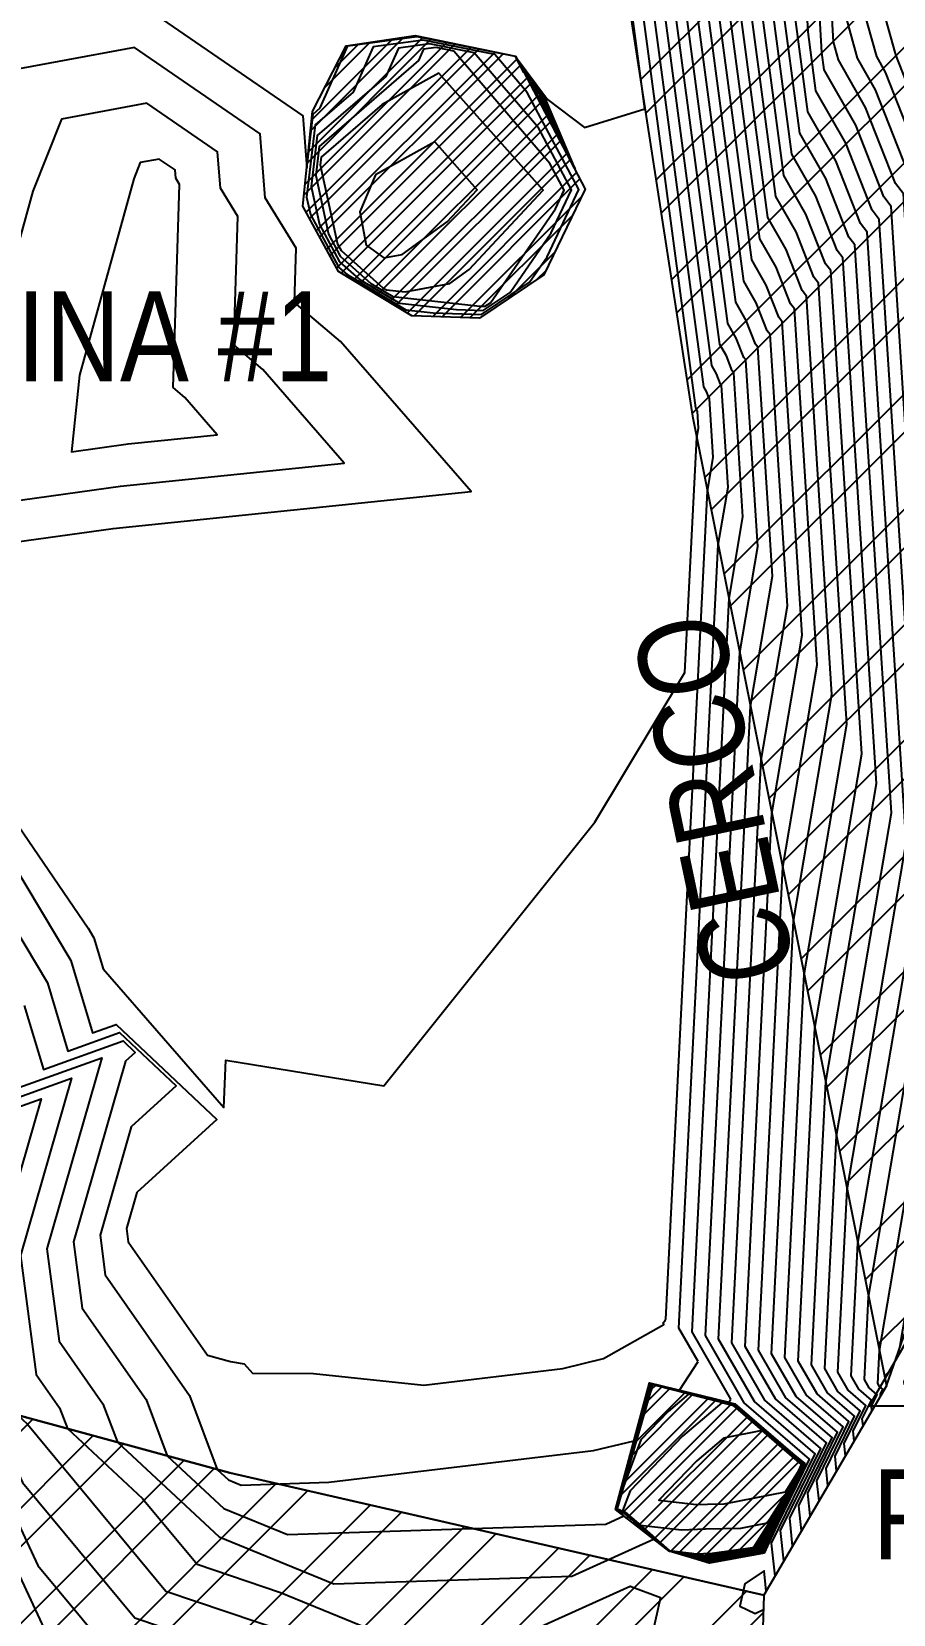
# Model space of a CAD drawing. Header units: metres. Extents: x 1097510 to 2158594, y 877039 to 1751652.
# Drawn here: x 1097707.77 to 1097727.86, y 877103.25 to 877140.16 of the extents above; entities that cross this region are included whole.
import ezdxf

# ---------------------------------------------------------------- set-up
doc = ezdxf.new("R2010")
doc.units = ezdxf.units.M
doc.header["$XCLIPFRAME"] = 0
for name, color, linetype in [('C-TOPO-MAJR', 9, 'Continuous'), ('C-TOPO-MINR', 8, 'Continuous'), ('Foto Dron', 7, 'Continuous'), ('ROTULO', 7, 'Continuous')]:
    doc.layers.add(name, color=color, linetype=linetype)
doc.styles.add('Arial Narrow', font='ARIALN.TTF', dxfattribs={"width": 0.85})
picture_1 = doc.add_image_def('image1.tif', size_in_pixel=(3465, 4096))

# ---------------------------------------------------------------- blocks, each defined once
blk = doc.blocks.new('STA')
blk.add_lwpolyline([(0, 1), (-0.866, -0.5), (0.866, -0.5)], close=True)
blk.add_circle((0, 0), 0.118)

msp = doc.modelspace()

# ---------------------------------------------------------------- hatches: boundary and pattern name
at = {"transparency": 33554516}
h = msp.add_hatch(dxfattribs=at)
h.set_pattern_fill('ANSI32', color=3, scale=0.2)
h.paths.add_polyline_path([(1097729.469, 877182.53), (1097726.491, 877180.653), (1097717.986, 877167.963), (1097718.674, 877156.953), (1097720.55, 877148.199), (1097723.179, 877131.191), (1097727.699, 877108.578), (1097730.496, 877116.583), (1097732.202, 877140.482), (1097734.498, 877150.634), (1097729.913, 877165.817)])
h.paths.add_polyline_path([(1097684.838, 877112.8), (1097691.399, 877111.264), (1097694.98, 877110.431), (1097699.484, 877109.577), (1097707.255, 877107.95), (1097712.386, 877106.545), (1097724.844, 877103.697), (1097724.377, 877088.571), (1097722.256, 877077.336), (1097720.406, 877070.013), (1097718.066, 877055.292), (1097717.526, 877051.329), (1097711.22, 877058.241), (1097709.393, 877064.564), (1097706.649, 877069.346), (1097704.008, 877074.186), (1097702.134, 877076.348), (1097700.531, 877078.264), (1097698.925, 877081.038), (1097697.709, 877083.835)])
at = {"transparency": 33554615}
h = msp.add_hatch(dxfattribs=at)
h.set_pattern_fill('ANSI32', color=5, scale=0.05)
h.paths.add_polyline_path([(1097716.711, 877140.069), (1097719.049, 877139.588), (1097720.677, 877136.489), (1097719.714, 877134.492), (1097718.213, 877133.478), (1097716.636, 877133.535), (1097714.922, 877134.568), (1097714.092, 877136.088), (1097714.321, 877138.296), (1097715.102, 877139.835)])
h.paths.add_polyline_path([(1097724.851, 877104.675), (1097723.572, 877104.438), (1097722.63, 877104.723), (1097721.383, 877105.694), (1097722.178, 877108.644), (1097724.024, 877108.193), (1097725.794, 877106.766)])

# ---------------------------------------------------------------- linework, layer by layer
at = {"color": 7, "true_color": 0xf0f0f0, "flags": 128}
for points, elevation in [([(1097729.469, 877182.53), (1097726.491, 877180.653), (1097717.986, 877167.963), (1097718.674, 877156.953), (1097720.55, 877148.199), (1097723.179, 877131.191), (1097727.699, 877108.578), (1097730.496, 877116.583), (1097732.202, 877140.482), (1097734.498, 877150.634), (1097729.913, 877165.817)], 1524.878), ([(1097716.711, 877140.069), (1097719.049, 877139.588), (1097720.677, 877136.489), (1097719.714, 877134.492), (1097718.213, 877133.478), (1097716.636, 877133.535), (1097714.922, 877134.568), (1097714.092, 877136.088), (1097714.321, 877138.296), (1097715.102, 877139.835)], 1542.064), ([(1097684.838, 877112.8), (1097691.399, 877111.264), (1097694.98, 877110.431), (1097699.484, 877109.577), (1097707.255, 877107.95), (1097712.386, 877106.545), (1097724.844, 877103.697), (1097724.377, 877088.571), (1097722.256, 877077.336), (1097720.406, 877070.013), (1097718.066, 877055.292), (1097717.526, 877051.329), (1097711.22, 877058.241), (1097709.393, 877064.564), (1097706.649, 877069.346), (1097704.008, 877074.186), (1097702.134, 877076.348), (1097700.531, 877078.264), (1097698.925, 877081.038), (1097697.709, 877083.835)], 1524.878)]:
    msp.add_lwpolyline(points, close=True, dxfattribs=dict(at, elevation=elevation))
for points, elevation in [([(1097726.491, 877180.653), (1097717.986, 877167.963), (1097718.674, 877156.953), (1097720.55, 877148.199), (1097723.179, 877131.191), (1097727.699, 877108.578), (1097724.844, 877103.697), (1097712.386, 877106.545), (1097707.255, 877107.95), (1097699.484, 877109.577), (1097694.98, 877110.431), (1097691.399, 877111.264), (1097684.838, 877112.8), (1097681.402, 877113.693), (1097679.102, 877114.672), (1097676.039, 877119.653), (1097674.323, 877124.089)], 1524.878), ([(1097724.851, 877104.675), (1097723.572, 877104.438), (1097722.63, 877104.723), (1097721.383, 877105.694), (1097722.178, 877108.644), (1097724.024, 877108.193), (1097725.794, 877106.766), (1097724.851, 877104.675)], 1540.702)]:
    msp.add_lwpolyline(points, dxfattribs=dict(at, elevation=elevation))
at = {"layer": 'C-TOPO-MAJR', "color": 32, "flags": 128}
for points, elevation in [([(1097728.913, 877112.053), (1097729.89, 877117.793), (1097728.661, 877136.976), (1097728.454, 877137.245), (1097727.679, 877139.219), (1097727.472, 877139.582), (1097726.957, 877141.434), (1097726.515, 877149.167), (1097725.661, 877156.035), (1097725.78, 877156.581), (1097725.72, 877158.18), (1097724.803, 877162.855), (1097724.924, 877167.253), (1097724.838, 877167.436), (1097724.047, 877168.666), (1097723.107, 877170.597), (1097721.158, 877173.371), (1097717.688, 877176.632), (1097717.363, 877176.837)], 1537), ([(1097727.154, 877107.647), (1097727.137, 877107.808), (1097727.35, 877108.245), (1097727.053, 877108.501), (1097726.878, 877108.806), (1097727.034, 877111.905), (1097728.506, 877120.556), (1097727.53, 877135.783), (1097727.366, 877135.996), (1097726.751, 877137.563), (1097726.057, 877138.782), (1097725.874, 877140.157), (1097725.369, 877148.981)], 1538), ([(1097716.749, 877140.047), (1097719.041, 877139.589), (1097719.053, 877139.575), (1097719.246, 877139.212), (1097719.052, 877139.583), (1097719.793, 877138.582), (1097720.661, 877137.928), (1097722.07, 877138.365), (1097720.812, 877147.803)], 1542), ([(1097724.072, 877108.267), (1097723.168, 877109.839), (1097724.029, 877126.937), (1097724.354, 877128.845), (1097724.139, 877132.204), (1097724.103, 877132.251), (1097723.967, 877132.597), (1097723.814, 877132.865), (1097722.077, 877145.892)], 1541), ([(1097725.513, 877104.842), (1097725.445, 877105.489), (1097726.299, 877107.243), (1097725.109, 877108.27), (1097724.405, 877109.495), (1097725.031, 877121.926), (1097725.738, 877126.082), (1097725.269, 877133.397), (1097725.19, 877133.499), (1097724.895, 877134.252), (1097724.562, 877134.838), (1097723.343, 877143.98)], 1540), ([(1097726.334, 877106.244), (1097726.291, 877106.649), (1097726.825, 877107.744), (1097726.081, 877108.386), (1097725.641, 877109.151), (1097726.032, 877116.916), (1097727.122, 877123.319), (1097726.4, 877134.59), (1097726.278, 877134.748), (1097725.823, 877135.908), (1097725.309, 877136.81), (1097724.608, 877142.068)], 1539), ([(1097704.663, 877140.196), (1097704.604, 877139.686), (1097704.791, 877140.156), (1097709.882, 877141.095), (1097714.091, 877138.198), (1097714.184, 877136.976), (1097714.332, 877138.238), (1097714.498, 877138.382), (1097715.144, 877139.833), (1097716.749, 877140.047)], 1542), ([(1097694.8, 877140.478), (1097695.88, 877134.941), (1097696.957, 877132.163), (1097697.839, 877129.843), (1097697.865, 877129.853), (1097699.075, 877127.171), (1097699.901, 877125.403), (1097700.232, 877124.049), (1097705.429, 877115.346), (1097705.756, 877114.253), (1097707.278, 877114.797), (1097706.271, 877111.303), (1097706.7, 877108.066), (1097706.98, 877107.554), (1097707.556, 877106.32), (1097710.174, 877103.165), (1097717.868, 877100.566), (1097717.945, 877100.539), (1097717.977, 877100.53), (1097718.099, 877100.433), (1097722.32, 877098.357), (1097724.716, 877099.563)], 1540), ([(1097717.97, 877134.615), (1097719.693, 877136.461), (1097717.266, 877139.193), (1097715.941, 877138.462), (1097714.519, 877137.233), (1097714.498, 877137.058), (1097714.903, 877135.205), (1097714.982, 877135.057), (1097715.959, 877134.188), (1097716.04, 877134.14), (1097716.48, 877134.091), (1097717.521, 877134.289), (1097717.97, 877134.615)], 1541), ([(1097707.596, 877117.449), (1097708.043, 877115.957), (1097709.901, 877116.622), (1097710.186, 877116.353), (1097709.96, 877116.147), (1097708.745, 877111.932), (1097708.949, 877110.391), (1097710.439, 877108.257), (1097710.932, 877106.943), (1097712.25, 877105.717), (1097713.732, 877105.11), (1097721.157, 877105.35), (1097721.579, 877105.541), (1097721.429, 877105.675), (1097721.384, 877105.694), (1097722.076, 877108.247), (1097722.188, 877108.637), (1097724.024, 877108.193), (1097724.072, 877108.267)], 1541), ([(1097724.773, 877104.719), (1097725.059, 877105.171), (1097725.772, 877106.755), (1097724.638, 877107.727), (1097724.158, 877108.142), (1097723.32, 877108.352), (1097722.214, 877108.62), (1097721.82, 877107.256), (1097721.399, 877105.701), (1097721.525, 877105.646), (1097721.587, 877105.619), (1097722.376, 877104.95), (1097722.632, 877104.726), (1097722.866, 877104.699), (1097723.53, 877104.498), (1097723.867, 877104.547), (1097724.773, 877104.719)], 1540), ([(1097724.662, 877104.782), (1097725.355, 877105.878), (1097725.747, 877106.749), (1097725.124, 877107.283), (1097724.148, 877108.125), (1097722.446, 877108.552), (1097722.24, 877108.602), (1097721.565, 877106.265), (1097721.414, 877105.708), (1097721.459, 877105.688), (1097721.602, 877105.626), (1097721.966, 877105.317), (1097722.635, 877104.732), (1097723.246, 877104.66), (1097723.464, 877104.594), (1097724.338, 877104.72), (1097724.662, 877104.782)], 1539), ([(1097723.53, 877105.819), (1097723.914, 877105.825), (1097725.346, 877106.102), (1097725.652, 877106.585), (1097725.722, 877106.742), (1097725.61, 877106.838), (1097724.804, 877107.534), (1097723.901, 877107.359), (1097723.278, 877106.83), (1097722.393, 877105.907), (1097723.267, 877105.807), (1097723.53, 877105.819)], 1538)]:
    msp.add_lwpolyline(points, dxfattribs=dict(at, elevation=elevation))
at = {"layer": 'C-TOPO-MINR', "flags": 128}
for points, elevation in [([(1097728.01, 877109.467), (1097729.544, 877118.484), (1097728.378, 877136.678), (1097728.182, 877136.933), (1097727.447, 877138.805), (1097727.027, 877139.543), (1097726.711, 877140.678), (1097726.228, 877149.121), (1097725.296, 877156.619), (1097725.426, 877157.215), (1097725.373, 877158.618), (1097724.569, 877162.719), (1097724.675, 877166.577), (1097724.327, 877167.319), (1097724.176, 877167.554), (1097723.105, 877169.753), (1097720.887, 877172.909), (1097717.714, 877175.893), (1097716.372, 877176.736), (1097714.725, 877177.508)], 1537.25), ([(1097729.817, 877114.639), (1097730.236, 877117.102), (1097728.944, 877137.275), (1097728.726, 877137.557), (1097727.915, 877139.623), (1097727.916, 877139.624), (1097727.91, 877139.649), (1097727.203, 877142.19), (1097726.801, 877149.214), (1097726.026, 877155.451), (1097726.133, 877155.947), (1097726.066, 877157.742), (1097725.037, 877162.991), (1097725.159, 877167.422), (1097724.822, 877168.372), (1097723.919, 877169.777), (1097723.108, 877171.442), (1097721.428, 877173.832), (1097718.214, 877176.853)], 1536.75), ([(1097727.359, 877107.997), (1097727.349, 877108.098), (1097727.482, 877108.37), (1097727.297, 877108.53), (1097727.187, 877108.72), (1097727.284, 877110.652), (1097728.852, 877119.865), (1097727.813, 877136.082), (1097727.638, 877136.308), (1097726.983, 877137.977), (1097726.244, 877139.275), (1097726.19, 877139.679), (1097725.656, 877149.028)], 1537.75), ([(1097727.564, 877108.348), (1097727.56, 877108.388), (1097727.613, 877108.496), (1097727.54, 877108.559), (1097727.496, 877108.634), (1097727.535, 877109.4), (1097729.198, 877119.175), (1097728.096, 877136.38), (1097727.91, 877136.621), (1097727.215, 877138.391), (1097726.582, 877139.503), (1097726.466, 877139.922), (1097725.942, 877149.074)], 1537.5), ([(1097703.514, 877127.411), (1097709.087, 877119.251), (1097709.221, 877119.026), (1097709.439, 877118.3), (1097712.247, 877115.07), (1097712.296, 877116.172), (1097715.983, 877115.574), (1097720.903, 877121.722), (1097723.002, 877125.217), (1097723.278, 877130.695), (1097723.316, 877130.917), (1097723.291, 877131.309), (1097723.287, 877131.315), (1097723.271, 877131.355), (1097723.253, 877131.386), (1097721.128, 877147.325)], 1541.75), ([(1097722.488, 877110.039), (1097722.539, 877110.103), (1097722.556, 877110.131), (1097723.529, 877129.442), (1097723.662, 877130.227), (1097723.574, 877131.607), (1097723.559, 877131.627), (1097723.503, 877131.769), (1097723.44, 877131.879), (1097721.445, 877146.847)], 1541.5), ([(1097723.309, 877109.142), (1097722.859, 877109.925), (1097723.779, 877128.19), (1097724.008, 877129.536), (1097723.856, 877131.906), (1097723.831, 877131.939), (1097723.735, 877132.183), (1097723.627, 877132.372), (1097721.761, 877146.37)], 1541.25), ([(1097714.811, 877103.959), (1097720.363, 877104.139), (1097722.271, 877105.003), (1097721.746, 877105.47), (1097721.576, 877105.614), (1097721.574, 877105.615), (1097721.388, 877105.696), (1097722.012, 877107.999), (1097722.195, 877108.633), (1097723.976, 877108.202), (1097724.165, 877108.154), (1097724.273, 877108.061), (1097725.79, 877106.76), (1097725.027, 877105.063), (1097725.905, 877106.867), (1097724.38, 877108.183), (1097723.477, 877109.753), (1097724.28, 877125.684), (1097724.7, 877128.154), (1097724.421, 877132.502), (1097724.375, 877132.563), (1097724.199, 877133.01), (1097724.001, 877133.358), (1097722.394, 877145.414)], 1540.75), ([(1097725.103, 877104.14), (1097725.022, 877104.909), (1097726.037, 877106.992), (1097724.623, 877108.212), (1097723.786, 877109.667), (1097724.53, 877124.432), (1097725.046, 877127.464), (1097724.704, 877132.8), (1097724.646, 877132.875), (1097724.431, 877133.424), (1097724.188, 877133.851), (1097722.71, 877144.936)], 1540.5), ([(1097725.308, 877104.491), (1097725.233, 877105.199), (1097726.168, 877107.117), (1097724.866, 877108.241), (1097724.095, 877109.581), (1097724.78, 877123.179), (1097725.392, 877126.773), (1097724.987, 877133.099), (1097724.918, 877133.187), (1097724.663, 877133.838), (1097724.375, 877134.344), (1097723.027, 877144.458)], 1540.25), ([(1097725.719, 877105.192), (1097725.656, 877105.779), (1097726.431, 877107.368), (1097725.352, 877108.299), (1097724.714, 877109.409), (1097725.281, 877120.674), (1097726.084, 877125.391), (1097725.552, 877133.695), (1097725.462, 877133.812), (1097725.127, 877134.666), (1097724.749, 877135.331), (1097723.659, 877143.502)], 1539.75), ([(1097725.924, 877105.543), (1097725.868, 877106.069), (1097726.562, 877107.493), (1097725.595, 877108.328), (1097725.023, 877109.323), (1097725.532, 877119.421), (1097726.43, 877124.701), (1097725.835, 877133.994), (1097725.734, 877134.124), (1097725.359, 877135.08), (1097724.936, 877135.824), (1097723.976, 877143.024)], 1539.5), ([(1097695.752, 877142.372), (1097697.149, 877135.209), (1097697.592, 877134.067), (1097697.954, 877133.114), (1097698.016, 877133.136), (1097699.706, 877129.394), (1097700.941, 877126.951), (1097701.942, 877125.485), (1097707.054, 877116.923), (1097707.471, 877115.531), (1097709.409, 877116.225), (1097708.126, 877111.775), (1097708.412, 877109.618), (1097709.43, 877108.16), (1097709.767, 877107.262), (1097712.141, 877105.054), (1097714.811, 877103.959)], 1540.75), ([(1097726.129, 877105.893), (1097726.08, 877106.359), (1097726.693, 877107.619), (1097725.838, 877108.357), (1097725.332, 877109.237), (1097725.782, 877118.168), (1097726.776, 877124.01), (1097726.117, 877134.292), (1097726.006, 877134.436), (1097725.591, 877135.494), (1097725.123, 877136.317), (1097724.292, 877142.546)], 1539.25), ([(1097695.434, 877141.741), (1097696.726, 877135.12), (1097697.38, 877133.432), (1097697.915, 877132.024), (1097697.966, 877132.042), (1097700.301, 877126.869), (1097700.349, 877126.766), (1097700.369, 877126.686), (1097706.512, 877116.397), (1097706.9, 877115.105), (1097708.698, 877115.749), (1097707.508, 877111.617), (1097707.876, 877108.844), (1097708.421, 877108.062), (1097708.602, 877107.581), (1097710.355, 877105.951), (1097711.629, 877104.415), (1097713.575, 877103.758), (1097715.89, 877102.809)], 1540.5), ([(1097701.05, 877141.38), (1097701.905, 877138.683), (1097700.201, 877135.605), (1097700.444, 877132.097), (1097702.871, 877127.296), (1097707.301, 877120.81), (1097708.68, 877118.5), (1097709.187, 877116.809), (1097709.738, 877117.007), (1097712.09, 877114.79), (1097710.225, 877113.089), (1097709.982, 877112.246), (1097710.023, 877111.938), (1097711.872, 877109.288), (1097712.403, 877109.142), (1097712.722, 877109.092), (1097712.921, 877108.87), (1097714.344, 877108.867), (1097716.916, 877108.591), (1097720.151, 877108.978), (1097721.106, 877109.21), (1097722.507, 877110.008), (1097722.488, 877110.039)], 1541.5), ([(1097726.539, 877106.595), (1097726.503, 877106.938), (1097726.956, 877107.869), (1097726.324, 877108.415), (1097725.95, 877109.065), (1097726.283, 877115.663), (1097727.468, 877122.628), (1097726.683, 877134.888), (1097726.55, 877135.06), (1097726.055, 877136.322), (1097725.496, 877137.303), (1097724.925, 877141.59)], 1538.75), ([(1097693.559, 877140.891), (1097694.166, 877139.216), (1097695.034, 877134.763), (1097696.535, 877130.893), (1097697.762, 877127.663), (1097697.764, 877127.663), (1097697.849, 877127.474), (1097699.453, 877124.04), (1097700.096, 877121.411), (1097704.345, 877114.294), (1097704.613, 877113.4), (1097705.857, 877113.846), (1097705.033, 877110.988), (1097705.385, 877108.342), (1097706.327, 877106.615), (1097708.269, 877102.457), (1097708.72, 877101.914), (1097710.044, 877101.467), (1097714.364, 877099.934), (1097716.171, 877099.431), (1097720.346, 877096.124), (1097721.503, 877093.911), (1097721.618, 877095.51), (1097724.638, 877097.031)], 1539.5), ([(1097693.984, 877141.224), (1097694.483, 877139.847), (1097695.457, 877134.852), (1097696.746, 877131.528), (1097697.8, 877128.753), (1097697.814, 877128.758), (1097698.462, 877127.323), (1097699.677, 877124.722), (1097700.164, 877122.73), (1097704.887, 877114.82), (1097705.185, 877113.826), (1097706.567, 877114.321), (1097705.652, 877111.145), (1097706.042, 877108.204), (1097706.653, 877107.084), (1097707.912, 877104.389), (1097709.447, 877102.539), (1097713.956, 877101.016), (1097716.154, 877100.237), (1097717.074, 877099.981), (1097720.603, 877097.185), (1097721.547, 877096.721), (1097724.677, 877098.297)], 1539.75), ([(1097695.117, 877141.11), (1097696.303, 877135.031), (1097697.169, 877132.798), (1097697.877, 877130.934), (1097697.915, 877130.947), (1097699.688, 877127.02), (1097700.125, 877126.084), (1097700.3, 877125.367), (1097705.971, 877115.872), (1097706.328, 877114.679), (1097707.988, 877115.273), (1097706.889, 877111.46), (1097707.339, 877108.071), (1097707.412, 877107.965), (1097707.437, 877107.9), (1097707.673, 877107.68), (1097710.901, 877103.79), (1097715.833, 877102.125)], 1540.25), ([(1097726.744, 877106.945), (1097726.714, 877107.228), (1097727.087, 877107.994), (1097726.567, 877108.443), (1097726.26, 877108.978), (1097726.533, 877114.41), (1097727.814, 877121.938), (1097726.965, 877135.187), (1097726.822, 877135.372), (1097726.287, 877136.735), (1097725.683, 877137.796), (1097725.241, 877141.113)], 1538.5), ([(1097726.949, 877107.296), (1097726.926, 877107.518), (1097727.219, 877108.12), (1097726.81, 877108.472), (1097726.569, 877108.892), (1097726.784, 877113.158), (1097728.16, 877121.247), (1097727.248, 877135.485), (1097727.094, 877135.684), (1097726.519, 877137.149), (1097725.87, 877138.289), (1097725.558, 877140.635)], 1538.25), ([(1097710.169, 877139.793), (1097706.627, 877139.14), (1097705.44, 877136.158), (1097705.128, 877135.027), (1097704.388, 877127.84), (1097709.671, 877128.575), (1097718.017, 877129.435), (1097714.972, 877132.937), (1097713.899, 877133.848), (1097713.938, 877135.108), (1097713.212, 877136.284), (1097713.098, 877137.777), (1097710.169, 877139.793)], 1541.75), ([(1097716.899, 877139.961), (1097715.732, 877139.805), (1097715.263, 877138.75), (1097714.379, 877137.987), (1097714.181, 877136.301), (1097714.27, 877135.894), (1097714.934, 877134.663), (1097715.124, 877134.494), (1097716.497, 877133.677), (1097717.134, 877133.606), (1097718.254, 877133.564), (1097719.377, 877134.315), (1097719.787, 877134.909), (1097720.527, 877136.481), (1097719.32, 877138.746), (1097718.566, 877139.628), (1097716.899, 877139.961)], 1541.75), ([(1097717.049, 877139.875), (1097716.32, 877139.778), (1097716.027, 877139.119), (1097714.425, 877137.736), (1097714.287, 877136.553), (1097714.481, 877135.664), (1097714.95, 877134.795), (1097715.402, 877134.392), (1097716.344, 877133.831), (1097717.678, 877133.684), (1097718.3, 877133.66), (1097718.923, 877134.078), (1097719.884, 877135.469), (1097720.356, 877136.472), (1097719.586, 877137.918), (1097718.09, 877139.667), (1097717.049, 877139.875)], 1541.5), ([(1097717.199, 877139.789), (1097716.909, 877139.75), (1097716.791, 877139.487), (1097714.472, 877137.484), (1097714.393, 877136.806), (1097714.692, 877135.435), (1097714.966, 877134.926), (1097715.68, 877134.29), (1097716.192, 877133.985), (1097718.222, 877133.762), (1097718.346, 877133.757), (1097718.469, 877133.84), (1097719.982, 877136.029), (1097720.186, 877136.464), (1097719.852, 877137.09), (1097717.615, 877139.706), (1097717.199, 877139.789)], 1541.25), ([(1097719.23, 877139.278), (1097720.445, 877136.961), (1097719.774, 877138.543), (1097719.23, 877139.278)], 1541.75), ([(1097719.407, 877138.973), (1097720.183, 877137.494), (1097719.755, 877138.504), (1097719.407, 877138.973)], 1541.5), ([(1097719.585, 877138.668), (1097719.921, 877138.027), (1097719.736, 877138.465), (1097719.585, 877138.668)], 1541.25), ([(1097710.457, 877138.491), (1097708.463, 877138.123), (1097707.795, 877136.445), (1097707.007, 877133.59), (1097706.544, 877129.101), (1097709.844, 877129.56), (1097715.058, 877130.097), (1097713.156, 877132.285), (1097712.485, 877132.854), (1097712.578, 877135.854), (1097712.17, 877136.515), (1097712.105, 877137.356), (1097710.457, 877138.491)], 1541.5), ([(1097717.454, 877135.724), (1097718.157, 877136.476), (1097717.168, 877137.59), (1097715.783, 877136.825), (1097715.421, 877135.961), (1097715.571, 877135.184), (1097715.98, 877134.883), (1097716.409, 877134.964), (1097717.454, 877135.724)], 1540.75), ([(1097710.744, 877137.189), (1097710.298, 877137.107), (1097710.149, 877136.731), (1097708.886, 877132.153), (1097708.701, 877130.362), (1097710.018, 877130.545), (1097712.098, 877130.759), (1097711.339, 877131.632), (1097711.072, 877131.859), (1097711.219, 877136.599), (1097711.127, 877136.747), (1097711.113, 877136.935), (1097710.744, 877137.189)], 1541.25), ([(1097705.514, 877122.368), (1097708.138, 877117.975), (1097708.615, 877116.383), (1097709.819, 877116.814), (1097711.138, 877115.572), (1097710.092, 877114.618), (1097709.363, 877112.089), (1097709.486, 877111.165), (1097711.447, 877108.354), (1097712.097, 877106.624), (1097712.359, 877106.38), (1097712.654, 877106.26), (1097714.701, 877106.326), (1097720.869, 877107.064), (1097721.814, 877107.294), (1097722.139, 877108.494), (1097722.182, 877108.641), (1097722.873, 877108.474), (1097723.309, 877109.142)], 1541.25), ([(1097724.829, 877104.688), (1097724.911, 877104.818), (1097725.784, 877106.758), (1097724.395, 877107.95), (1097724.162, 877108.15), (1097723.757, 877108.252), (1097722.201, 877108.628), (1097721.948, 877107.751), (1097721.391, 877105.698), (1097721.558, 877105.625), (1097721.58, 877105.616), (1097722.581, 877104.767), (1097722.63, 877104.723), (1097722.676, 877104.718), (1097723.564, 877104.45), (1097723.632, 877104.46), (1097724.829, 877104.688)], 1540.5), ([(1097724.801, 877104.703), (1097724.985, 877104.995), (1097725.778, 877106.757), (1097724.516, 877107.838), (1097724.16, 877108.146), (1097723.539, 877108.302), (1097722.208, 877108.624), (1097721.884, 877107.504), (1097721.395, 877105.699), (1097721.541, 877105.636), (1097721.584, 877105.617), (1097722.478, 877104.858), (1097722.631, 877104.725), (1097722.771, 877104.708), (1097723.547, 877104.474), (1097723.749, 877104.503), (1097724.801, 877104.703)], 1540.25), ([(1097724.745, 877104.735), (1097725.133, 877105.348), (1097725.765, 877106.753), (1097724.759, 877107.616), (1097724.155, 877108.138), (1097723.102, 877108.402), (1097722.221, 877108.615), (1097721.756, 877107.008), (1097721.402, 877105.703), (1097721.508, 877105.657), (1097721.591, 877105.621), (1097722.273, 877105.042), (1097722.632, 877104.728), (1097722.961, 877104.689), (1097723.514, 877104.522), (1097723.985, 877104.59), (1097724.745, 877104.735)], 1539.75), ([(1097724.717, 877104.751), (1097725.207, 877105.525), (1097725.759, 877106.752), (1097724.881, 877107.505), (1097724.153, 877108.133), (1097722.883, 877108.452), (1097722.227, 877108.611), (1097721.692, 877106.761), (1097721.406, 877105.704), (1097721.492, 877105.667), (1097721.595, 877105.622), (1097722.171, 877105.134), (1097722.633, 877104.729), (1097723.056, 877104.679), (1097723.497, 877104.546), (1097724.102, 877104.634), (1097724.717, 877104.751)], 1539.5), ([(1097724.69, 877104.766), (1097725.281, 877105.701), (1097725.753, 877106.75), (1097725.003, 877107.394), (1097724.15, 877108.129), (1097722.665, 877108.502), (1097722.234, 877108.607), (1097721.628, 877106.513), (1097721.41, 877105.706), (1097721.475, 877105.678), (1097721.598, 877105.624), (1097722.068, 877105.226), (1097722.634, 877104.73), (1097723.151, 877104.67), (1097723.48, 877104.57), (1097724.22, 877104.677), (1097724.69, 877104.766)], 1539.25), ([(1097724.634, 877104.798), (1097725.43, 877106.055), (1097725.741, 877106.747), (1097725.246, 877107.172), (1097724.145, 877108.121), (1097722.311, 877108.582), (1097722.274, 877108.55), (1097722.225, 877108.499), (1097722.194, 877108.415), (1097721.501, 877106.017), (1097721.417, 877105.709), (1097721.442, 877105.698), (1097721.606, 877105.627), (1097721.863, 877105.409), (1097722.635, 877104.733), (1097723.341, 877104.65), (1097723.447, 877104.618), (1097724.455, 877104.764), (1097724.634, 877104.798)], 1538.75), ([(1097724.606, 877104.813), (1097725.504, 877106.232), (1097725.735, 877106.745), (1097725.367, 877107.061), (1097724.143, 877108.117), (1097723.086, 877108.382), (1097722.609, 877107.977), (1097721.973, 877107.314), (1097721.569, 877106.227), (1097721.437, 877105.77), (1097721.421, 877105.711), (1097721.426, 877105.709), (1097721.61, 877105.629), (1097721.76, 877105.501), (1097722.636, 877104.735), (1097723.264, 877104.661), (1097723.433, 877104.669), (1097723.634, 877104.672), (1097724.573, 877104.807), (1097724.606, 877104.813)], 1538.5), ([(1097723.482, 877105.244), (1097724.301, 877105.256), (1097724.925, 877105.377), (1097725.578, 877106.408), (1097725.729, 877106.744), (1097725.489, 877106.95), (1097724.14, 877108.113), (1097723.861, 877108.183), (1097722.944, 877107.403), (1097721.721, 877106.129), (1097721.546, 877105.66), (1097721.613, 877105.631), (1097721.658, 877105.593), (1097721.961, 877105.328), (1097722.92, 877105.218), (1097723.482, 877105.244)], 1538.25), ([(1097724.898, 877103.79), (1097724.848, 877104.263), (1097724.4, 877103.956), (1097724.285, 877103.44), (1097724.64, 877103.265), (1097724.834, 877103.363)], 1540.75), ([(1097719.569, 877102.928), (1097721.723, 877103.903), (1097722.429, 877103.639), (1097722.168, 877102.465)], 1540.5)]:
    msp.add_lwpolyline(points, dxfattribs=dict(at, elevation=elevation))

# ---------------------------------------------------------------- block references
at = {"xscale": 1.093158106124324, "yscale": 1.093158106124324, "zscale": 1.093158106124324}
msp.add_blockref('STA', (1097728.242, 877108.656, 1537.555), dxfattribs=at)

# ---------------------------------------------------------------- texts
at = {"layer": 'ROTULO', "color": 7, "true_color": 0xf0f0f0, "style": 'Arial Narrow'}
for s, p in [('PISCINA #1', (1097701.808, 877132.007)), ('PISCINA #2', (1097727.373, 877104.527))]:
    msp.add_text(s, height=2.1009, dxfattribs=at).set_placement(p)
msp.add_text('CERCO', height=2.1009, rotation=101.8695, dxfattribs=at).set_placement((1097725.594, 877118.213, -3049.756))

# ---------------------------------------------------------------- pictures from other files: only their frames are drawn
at = {"layer": 'Foto Dron'}
image = msp.add_image(picture_1, insert=(1097491.044, 876888.864, 3067.918), size_in_units=(372.621, 440.477), dxfattribs=at)
image.set_boundary_path([(174.536, 772.878), (2798.816, 2703.625)])
image.dxf.flags = 15

doc.saveas('drawing.dxf')
